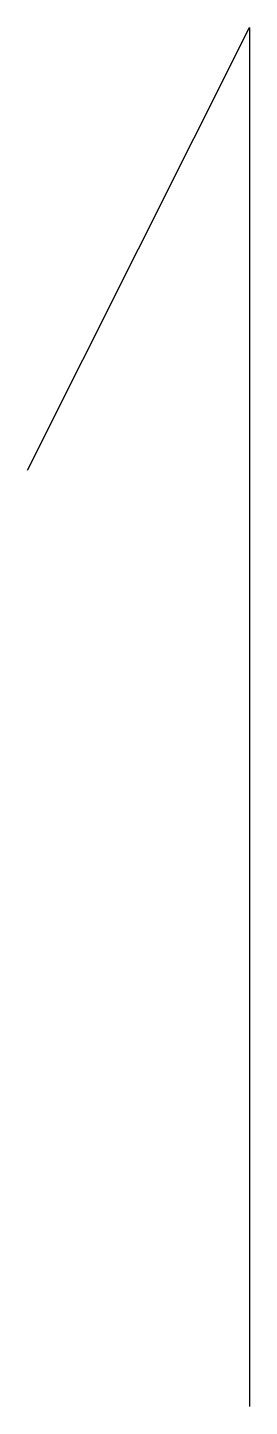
# Model space of a CAD drawing. Header units: millimetres. Extents: x 0.09 to 0.25, y 0 to 1.
import ezdxf

# ---------------------------------------------------------------- set-up
doc = ezdxf.new("R2010")
doc.units = ezdxf.units.MM
doc.header["$LTSCALE"] = 0.2
doc.layers.add('TEXT POLY', color=7, linetype='Continuous')

msp = doc.modelspace()

# ---------------------------------------------------------------- linework, layer by layer
at = {"layer": 'TEXT POLY'}
msp.add_lwpolyline([(0.0894, 0.6789), (0.25, 1), (0.25, 0)], dxfattribs=at)

doc.saveas('drawing.dxf')
